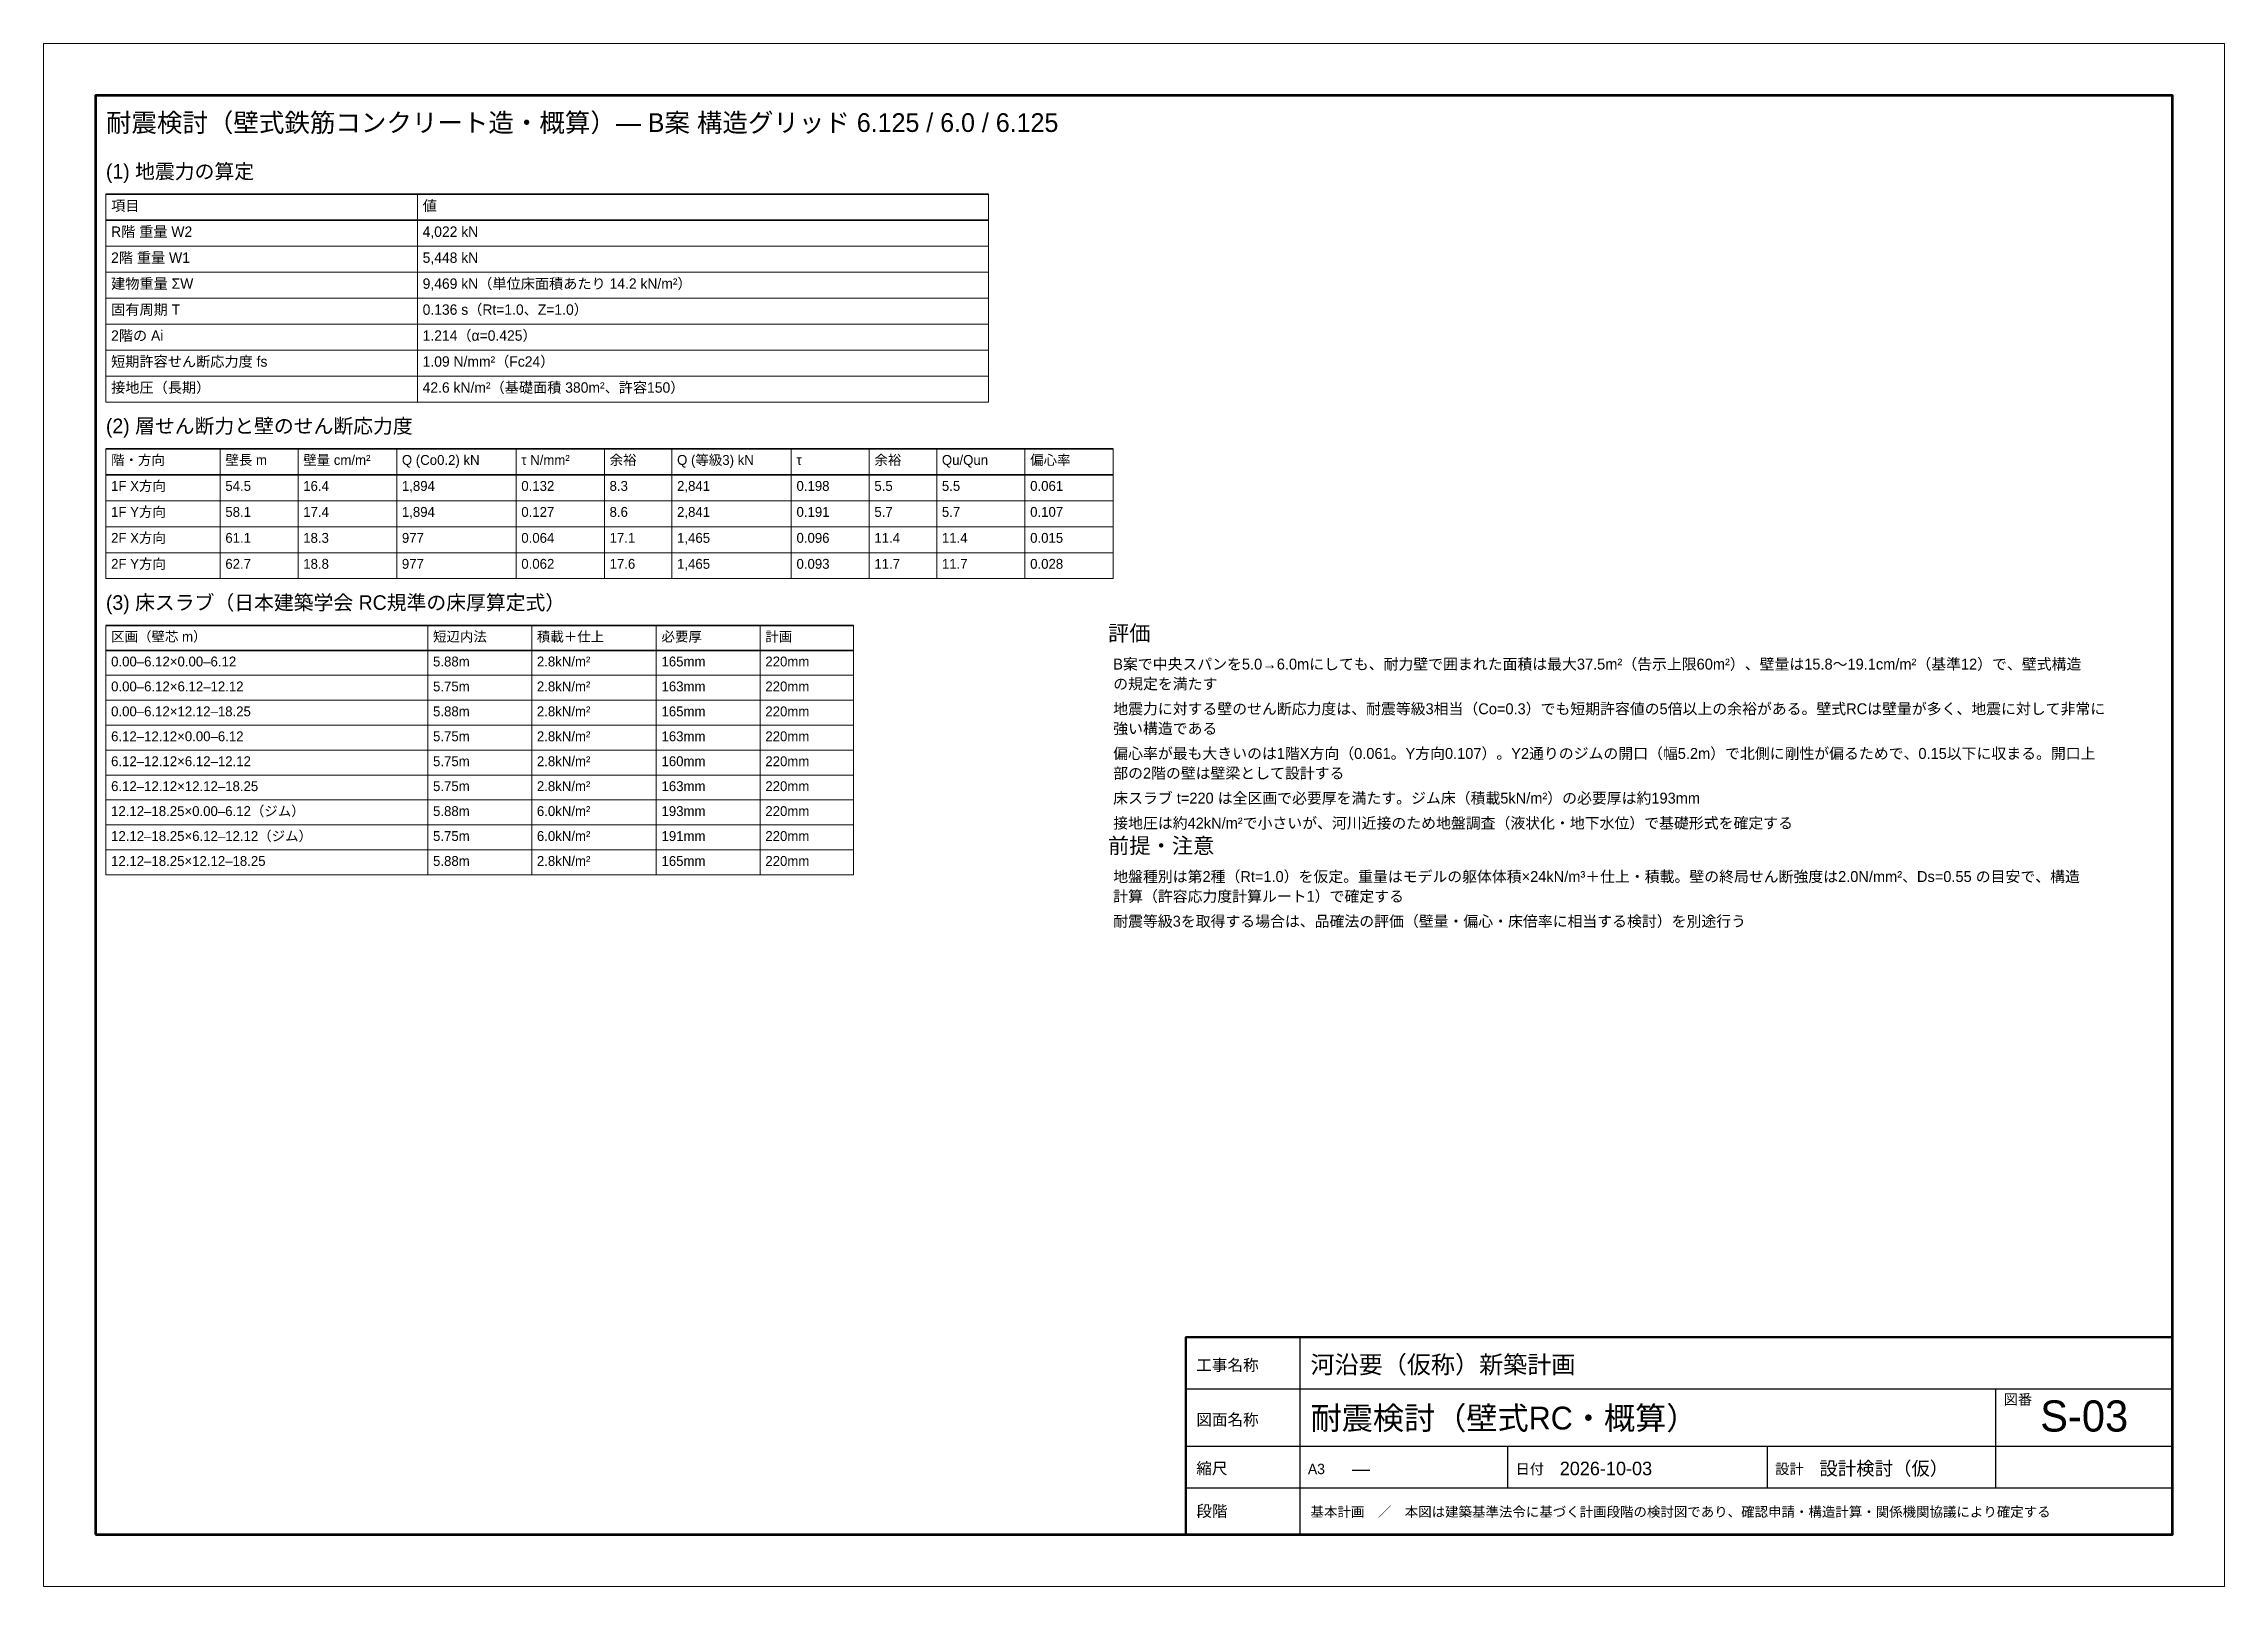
# Model space of a CAD drawing. Header units: millimetres. Extents: x 0 to 420, y 0 to 297.
import ezdxf
from ezdxf.enums import TextEntityAlignment as Align

# ---------------------------------------------------------------- set-up
doc = ezdxf.new("R2010")
doc.units = ezdxf.units.MM
doc.header["$LTSCALE"] = 0.5
for name, color, linetype, lineweight in [('A-TEXT', 7, 'Continuous', 18), ('G-FRAME', 7, 'Continuous', 70), ('G-TABLE', 7, 'Continuous', 18), ('G-TITLE', 7, 'Continuous', 25)]:
    doc.layers.add(name, color=color, linetype=linetype, lineweight=lineweight)
doc.styles.add('JP', font='ipag.ttf')

msp = doc.modelspace()

# ---------------------------------------------------------------- linework, layer by layer
at = {"layer": 'G-FRAME', "lineweight": 0}
msp.add_lwpolyline([(0, 0), (420, 0), (420, 297), (0, 297)], close=True, dxfattribs=at)
at = {"layer": 'G-FRAME'}
msp.add_lwpolyline([(10, 10), (410, 10), (410, 287), (10, 287)], close=True, dxfattribs=at)
at = {"layer": 'G-TABLE', "lineweight": 35}
for points in [[(12, 268), (182, 268)], [(12, 263), (182, 263)], [(12, 219), (206, 219)], [(12, 214), (206, 214)], [(12, 185), (156, 185)], [(12, 180.2), (156, 180.2)]]:
    msp.add_lwpolyline(points, dxfattribs=at)
at = {"layer": 'G-TABLE'}
for points in [[(12, 268), (12, 228)], [(72, 268), (72, 228)], [(182, 268), (182, 228)], [(12, 219), (12, 194)], [(34, 219), (34, 194)], [(49, 219), (49, 194)], [(68, 219), (68, 194)], [(91, 219), (91, 194)], [(108, 219), (108, 194)], [(121, 219), (121, 194)], [(144, 219), (144, 194)], [(159, 219), (159, 194)], [(172, 219), (172, 194)], [(189, 219), (189, 194)], [(206, 219), (206, 194)], [(12, 185), (12, 137)], [(74, 185), (74, 137)], [(94, 185), (94, 137)], [(118, 185), (118, 137)], [(138, 185), (138, 137)], [(156, 185), (156, 137)]]:
    msp.add_lwpolyline(points, dxfattribs=at)
at = {"layer": 'G-TABLE', "lineweight": 18}
for points in [[(12, 258), (182, 258)], [(12, 253), (182, 253)], [(12, 248), (182, 248)], [(12, 243), (182, 243)], [(12, 238), (182, 238)], [(12, 233), (182, 233)], [(12, 228), (182, 228)], [(12, 209), (206, 209)], [(12, 204), (206, 204)], [(12, 199), (206, 199)], [(12, 194), (206, 194)], [(12, 175.4), (156, 175.4)], [(12, 170.6), (156, 170.6)], [(12, 165.8), (156, 165.8)], [(12, 161), (156, 161)], [(12, 156.2), (156, 156.2)], [(12, 151.4), (156, 151.4)], [(12, 146.6), (156, 146.6)], [(12, 141.8), (156, 141.8)], [(12, 137), (156, 137)]]:
    msp.add_lwpolyline(points, dxfattribs=at)
at = {"layer": 'G-TITLE'}
for p, q in [((242, 10), (242, 48)), ((220, 38), (410, 38)), ((376, 19), (376, 38)), ((220, 27), (410, 27)), ((242, 19), (242, 27)), ((282, 19), (282, 27)), ((332, 19), (332, 27)), ((220, 19), (410, 19))]:
    msp.add_line(p, q, dxfattribs=at)
at = {"layer": 'G-TITLE', "lineweight": 50}
msp.add_lwpolyline([(220, 10), (410, 10), (410, 48), (220, 48)], close=True, dxfattribs=at)

# ---------------------------------------------------------------- texts
at = {"layer": 'A-TEXT', "style": 'JP'}
for s, height, p in [('耐震検討（壁式鉄筋コンクリート造・概算）— B案 構造グリッド 6.125 / 6.0 / 6.125', 3.6, (12, 280)), ('(1) 地震力の算定', 2.8, (12, 271)), ('項目', 2, (13, 264.8)), ('値', 2, (73, 264.8)), ('R階 重量 W2', 2, (13, 259.8)), ('4,022 kN', 2, (73, 259.8)), ('2階 重量 W1', 2, (13, 254.8)), ('5,448 kN', 2, (73, 254.8)), ('建物重量 ΣW', 2, (13, 249.8)), ('9,469 kN（単位床面積あたり 14.2 kN/m²）', 2, (73, 249.8)), ('固有周期 T', 2, (13, 244.8)), ('0.136 s（Rt=1.0、Z=1.0）', 2, (73, 244.8)), ('2階の Ai', 2, (13, 239.8)), ('1.214（α=0.425）', 2, (73, 239.8)), ('短期許容せん断応力度 fs', 2, (13, 234.8)), ('1.09 N/mm²（Fc24）', 2, (73, 234.8)), ('接地圧（長期）', 2, (13, 229.8)), ('42.6 kN/m²（基礎面積 380m²、許容150）', 2, (73, 229.8)), ('(2) 層せん断力と壁のせん断応力度', 2.8, (12, 222)), ('階・方向', 1.9, (13, 215.9)), ('壁長 m', 1.9, (35, 215.9)), ('壁量 cm/m²', 1.9, (50, 215.9)), ('Q (Co0.2) kN', 1.9, (69, 215.9)), ('τ N/mm²', 1.9, (92, 215.9)), ('余裕', 1.9, (109, 215.9)), ('Q (等級3) kN', 1.9, (122, 215.9)), ('τ', 1.9, (145, 215.9)), ('余裕', 1.9, (160, 215.9)), ('Qu/Qun', 1.9, (173, 215.9)), ('偏心率', 1.9, (190, 215.9)), ('1F X方向', 1.9, (13, 210.9)), ('54.5', 1.9, (35, 210.9)), ('16.4', 1.9, (50, 210.9)), ('1,894', 1.9, (69, 210.9)), ('0.132', 1.9, (92, 210.9)), ('8.3', 1.9, (109, 210.9)), ('2,841', 1.9, (122, 210.9)), ('0.198', 1.9, (145, 210.9)), ('5.5', 1.9, (160, 210.9)), ('5.5', 1.9, (173, 210.9)), ('0.061', 1.9, (190, 210.9)), ('1F Y方向', 1.9, (13, 205.9)), ('58.1', 1.9, (35, 205.9)), ('17.4', 1.9, (50, 205.9)), ('1,894', 1.9, (69, 205.9)), ('0.127', 1.9, (92, 205.9)), ('8.6', 1.9, (109, 205.9)), ('2,841', 1.9, (122, 205.9)), ('0.191', 1.9, (145, 205.9)), ('5.7', 1.9, (160, 205.9)), ('5.7', 1.9, (173, 205.9)), ('0.107', 1.9, (190, 205.9)), ('2F X方向', 1.9, (13, 200.9)), ('61.1', 1.9, (35, 200.9)), ('18.3', 1.9, (50, 200.9)), ('977', 1.9, (69, 200.9)), ('0.064', 1.9, (92, 200.9)), ('17.1', 1.9, (109, 200.9)), ('1,465', 1.9, (122, 200.9)), ('0.096', 1.9, (145, 200.9)), ('11.4', 1.9, (160, 200.9)), ('11.4', 1.9, (173, 200.9)), ('0.015', 1.9, (190, 200.9)), ('2F Y方向', 1.9, (13, 195.9)), ('62.7', 1.9, (35, 195.9)), ('18.8', 1.9, (50, 195.9)), ('977', 1.9, (69, 195.9)), ('0.062', 1.9, (92, 195.9)), ('17.6', 1.9, (109, 195.9)), ('1,465', 1.9, (122, 195.9)), ('0.093', 1.9, (145, 195.9)), ('11.7', 1.9, (160, 195.9)), ('11.7', 1.9, (173, 195.9)), ('0.028', 1.9, (190, 195.9)), ('(3) 床スラブ（日本建築学会 RC規準の床厚算定式）', 2.8, (12, 188)), ('評価', 3, (205, 182)), ('区画（壁芯 m）', 1.9, (13, 181.9)), ('短辺内法', 1.9, (75, 181.9)), ('積載＋仕上', 1.9, (95, 181.9)), ('必要厚', 1.9, (119, 181.9)), ('計画', 1.9, (139, 181.9)), ('0.00–6.12×0.00–6.12', 1.9, (13, 177.1)), ('5.88m', 1.9, (75, 177.1)), ('2.8kN/m²', 1.9, (95, 177.1)), ('165mm', 1.9, (119, 177.1)), ('220mm', 1.9, (139, 177.1)), ('B案で中央スパンを5.0→6.0mにしても、耐力壁で囲まれた面積は最大37.5m²（告示上限60m²）、壁量は15.8〜19.1cm/m²（基準12）で、壁式構造', 2.1, (206, 176.5)), ('0.00–6.12×6.12–12.12', 1.9, (13, 172.3)), ('5.75m', 1.9, (75, 172.3)), ('2.8kN/m²', 1.9, (95, 172.3)), ('163mm', 1.9, (119, 172.3)), ('220mm', 1.9, (139, 172.3)), ('の規定を満たす', 2.1, (206, 172.7)), ('0.00–6.12×12.12–18.25', 1.9, (13, 167.5)), ('5.88m', 1.9, (75, 167.5)), ('2.8kN/m²', 1.9, (95, 167.5)), ('165mm', 1.9, (119, 167.5)), ('220mm', 1.9, (139, 167.5)), ('地震力に対する壁のせん断応力度は、耐震等級3相当（Co=0.3）でも短期許容値の5倍以上の余裕がある。壁式RCは壁量が多く、地震に対して非常に', 2.1, (206, 167.9)), ('6.12–12.12×0.00–6.12', 1.9, (13, 162.7)), ('5.75m', 1.9, (75, 162.7)), ('2.8kN/m²', 1.9, (95, 162.7)), ('163mm', 1.9, (119, 162.7)), ('220mm', 1.9, (139, 162.7)), ('強い構造である', 2.1, (206, 164.1)), ('6.12–12.12×6.12–12.12', 1.9, (13, 157.9)), ('5.75m', 1.9, (75, 157.9)), ('2.8kN/m²', 1.9, (95, 157.9)), ('160mm', 1.9, (119, 157.9)), ('220mm', 1.9, (139, 157.9)), ('偏心率が最も大きいのは1階X方向（0.061。Y方向0.107）。Y2通りのジムの開口（幅5.2m）で北側に剛性が偏るためで、0.15以下に収まる。開口上', 2.1, (206, 159.3)), ('部の2階の壁は壁梁として設計する', 2.1, (206, 155.5)), ('6.12–12.12×12.12–18.25', 1.9, (13, 153.1)), ('5.75m', 1.9, (75, 153.1)), ('2.8kN/m²', 1.9, (95, 153.1)), ('163mm', 1.9, (119, 153.1)), ('220mm', 1.9, (139, 153.1)), ('床スラブ t=220 は全区画で必要厚を満たす。ジム床（積載5kN/m²）の必要厚は約193mm', 2.1, (206, 150.7)), ('12.12–18.25×0.00–6.12（ジム）', 1.9, (13, 148.3)), ('5.88m', 1.9, (75, 148.3)), ('6.0kN/m²', 1.9, (95, 148.3)), ('193mm', 1.9, (119, 148.3)), ('220mm', 1.9, (139, 148.3)), ('接地圧は約42kN/m²で小さいが、河川近接のため地盤調査（液状化・地下水位）で基礎形式を確定する', 2.1, (206, 145.9)), ('12.12–18.25×6.12–12.12（ジム）', 1.9, (13, 143.5)), ('5.75m', 1.9, (75, 143.5)), ('6.0kN/m²', 1.9, (95, 143.5)), ('191mm', 1.9, (119, 143.5)), ('220mm', 1.9, (139, 143.5)), ('前提・注意', 3, (205, 141.1)), ('12.12–18.25×12.12–18.25', 1.9, (13, 138.7)), ('5.88m', 1.9, (75, 138.7)), ('2.8kN/m²', 1.9, (95, 138.7)), ('165mm', 1.9, (119, 138.7)), ('220mm', 1.9, (139, 138.7)), ('地盤種別は第2種（Rt=1.0）を仮定。重量はモデルの躯体体積×24kN/m³＋仕上・積載。壁の終局せん断強度は2.0N/mm²、Ds=0.55 の目安で、構造', 2.1, (206, 135.6)), ('計算（許容応力度計算ルート1）で確定する', 2.1, (206, 131.8)), ('耐震等級3を取得する場合は、品確法の評価（壁量・偏心・床倍率に相当する検討）を別途行う', 2.1, (206, 127))]:
    msp.add_text(s, height=height, dxfattribs=at).set_placement(p)
at = {"layer": 'G-TITLE', "style": 'JP'}
for s, height, p in [('工事名称', 2.2, (222, 41.5)), ('河沿要（仮称）新築計画', 3.4, (244, 41)), ('耐震検討（壁式RC・概算）', 4.4, (244, 30.2)), ('図番', 2, (377.5, 35)), ('図面名称', 2.2, (222, 31)), ('縮尺', 2.2, (222, 21.6)), ('A3', 2, (243.5, 21.6)), ('—', 2.6, (252, 21.4)), ('日付', 2, (283.5, 21.6)), ('2026-10-03', 2.6, (292, 21.4)), ('設計', 2, (333.5, 21.6)), ('設計検討（仮）', 2.6, (342, 21.4)), ('段階', 2.2, (222, 13.4)), ('基本計画\u3000／\u3000本図は建築基準法令に基づく計画段階の検討図であり、確認申請・構造計算・関係機関協議により確定する', 1.9, (244, 13.4))]:
    msp.add_text(s, height=height, dxfattribs=at).set_placement(p)
msp.add_text('S-03', height=6, dxfattribs=at).set_placement((393, 28), align=Align.BOTTOM_CENTER)

doc.saveas('drawing.dxf')
